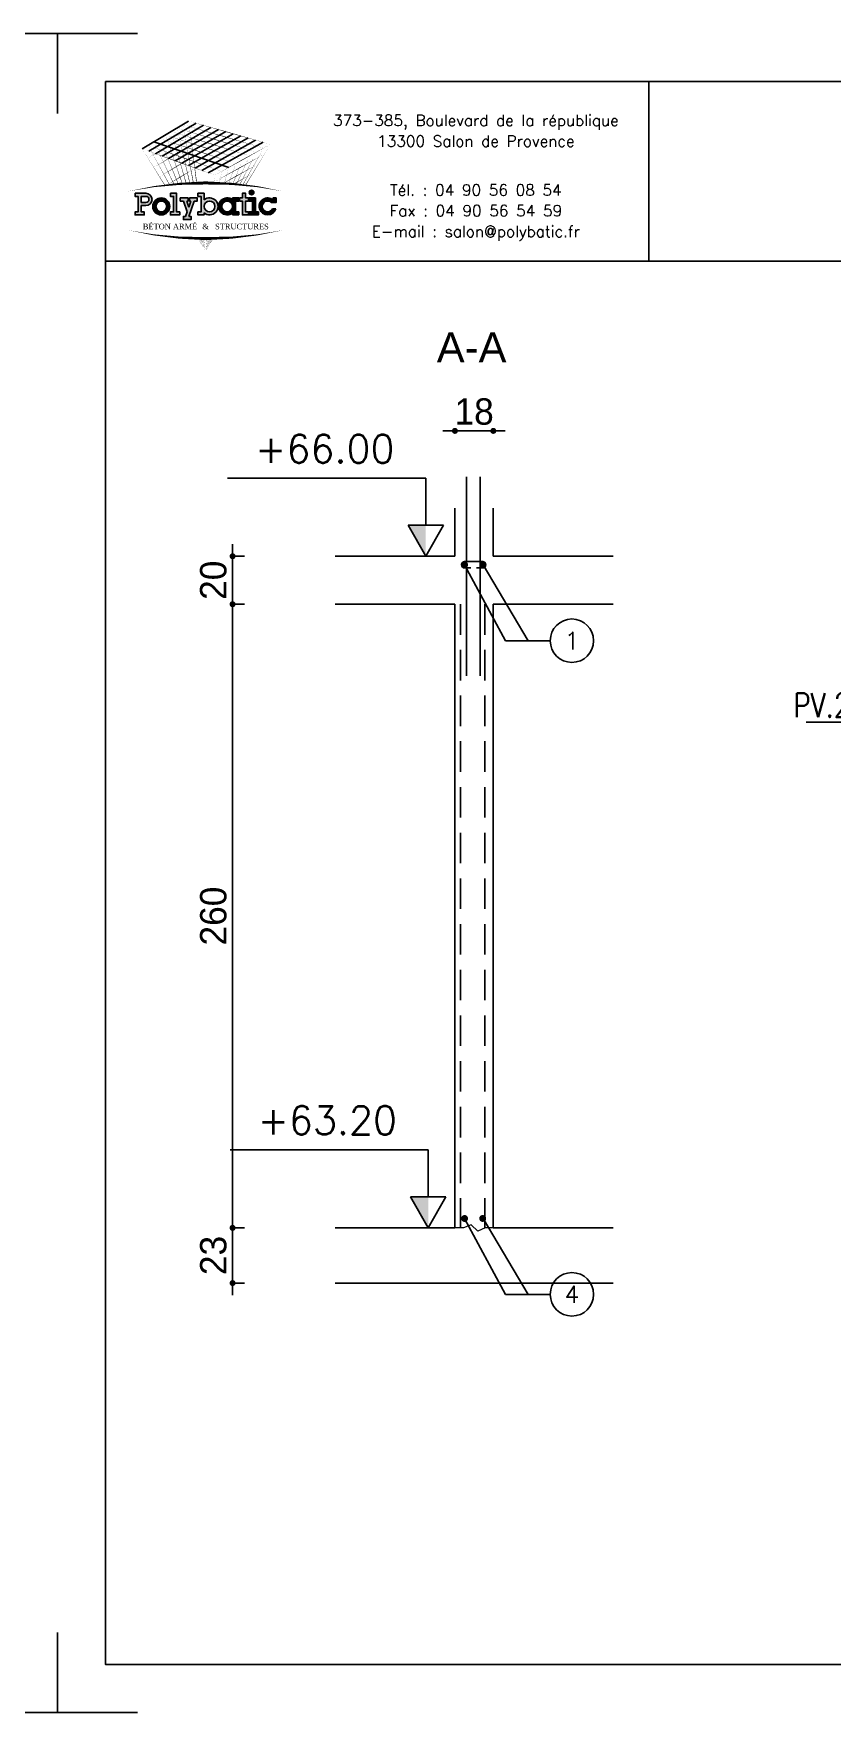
# Model space of a CAD drawing. Header units: metres. Extents: x -5618 to 118954, y -306 to 4637.
# Drawn here: x 85148 to 85481, y 894 to 1594 of the extents above; entities that cross this region are included whole.
import ezdxf
from ezdxf.enums import TextEntityAlignment as Align

# ---------------------------------------------------------------- set-up
doc = ezdxf.new("R2010")
doc.units = ezdxf.units.M
doc.linetypes.add('CACHEX2', pattern=[19.05, 12.7, -6.35])
for name, color, linetype in [('COTATION', 1, 'Continuous'), ('GO-FER-HA', 140, 'Continuous'), ('GO-TEXTE', 9, 'Continuous'), ('K_ENT_M_Building_V.76', 7, 'Continuous'), ('STR_COTATION', 1, 'Continuous'), ('STR_VOI-POT', 6, 'Continuous')]:
    doc.layers.add(name, color=color, linetype=linetype)
doc.layers.add('Kofragna_forma', color=7, linetype='Continuous', lineweight=70)
doc.styles.add('GrDimensions', font='simplex.shx')
doc.styles.add('POLYBATIC', font='TIMES.TTF')
doc.styles.add('schéma', font='simplex.shx')
doc.styles.add('TEXTE', font='romans.shx')
doc.styles.add('TEXTE TS', font='romans.shx', dxfattribs={"width": 0.7, "oblique": 15})
doc.styles.add('TEXTEBA', font='ARIAL.TTF')
doc.dimstyles.new('COUPE-20', dxfattribs={"dimscale": 0.5, "dimtxt": 22, "dimasz": 5, "dimexe": 0.05, "dimexo": 0, "dimgap": 5, "dimtad": 1, "dimdec": 0, "dimdsep": 46, "dimtxsty": 'Standard', "dimblk1": 'DOT', "dimblk2": 'DOT', "dimsah": 1, "dimcen": 0, "dimdle": 150, "dimclrd": 1, "dimclre": 1, "dimclrt": 7, "dimadec": 0, "dimazin": 0, "dimtfac": 1, "dimtdec": 0, "dimtix": 1, "dimtmove": 2, "dimatfit": 3, "dimldrblk": 'DOT', "dimfxl": 0, "dimtvp": 1, "dimtolj": 1, "dimtzin": 0, "dimarcsym": 0})

# ---------------------------------------------------------------- blocks, each defined once
blk = doc.blocks.new('A$C492E529B')
h = blk.add_hatch(color=256)
h.paths.add_polyline_path([(-1.983, 0.1), (-2.083, 0.1), (-2.083, 0.3), (-1.933, 0.3, 1), (-1.933, 0.7), (-2.283, 0.7), (-2.283, 0.6), (-2.183, 0.6), (-2.183, 0.1), (-2.283, 0.1), (-2.283, 0), (-1.983, 0)])
h.paths.add_polyline_path([(-2.083, 0.4), (-2.083, 0.6), (-1.933, 0.6, -1), (-1.933, 0.4)], flags=16)
h = blk.add_hatch(color=256)
h.paths.add_polyline_path([(-1.158, 0.275, 1), (-1.708, 0.275, 1)])
h.paths.add_polyline_path([(-1.608, 0.275, -1), (-1.258, 0.275, -1)], flags=16)
for color, points in [(256, [(-0.938, 0.7), (-1.138, 0.7), (-1.138, 0.6), (-1.038, 0.6), (-1.038, 0.1), (-1.138, 0.1), (-1.138, 0), (-0.838, 0), (-0.838, 0.1), (-0.938, 0.1)]), (256, [(-0.367, 0.45), (-0.268, 0.45), (-0.268, 0.55), (-0.523, 0.55), (-0.523, 0.45), (-0.473, 0.45), (-0.543, 0.253), (-0.612, 0.45), (-0.562, 0.45), (-0.562, 0.55), (-0.818, 0.55), (-0.818, 0.45), (-0.718, 0.45), (-0.595, 0.101), (-0.648, -0.05), (-0.718, -0.05), (-0.718, -0.15), (-0.468, -0.15), (-0.468, -0.05), (-0.543, -0.05)]), (256, [(1.393, 0.55), (1.292, 0.55), (1.292, 0.7), (1.193, 0.7), (1.193, 0.55), (1.093, 0.55), (1.093, 0.45), (1.193, 0.45), (1.193, 0), (1.393, 0), (1.393, 0.1), (1.292, 0.1), (1.292, 0.45), (1.393, 0.45)]), (140, [(1.413, 0.725, 1), (1.563, 0.725, 1)]), (256, [(1.613, 0.55), (1.413, 0.55), (1.413, 0.45), (1.513, 0.45), (1.513, 0.1), (1.413, 0.1), (1.413, 0), (1.712, 0), (1.712, 0.1), (1.613, 0.1)]), (256, [(2.13, 0.4), (2.283, 0.4), (2.283, 0.55), (2.183, 0.55), (2.183, 0.487, 3.359496), (2.272, 0.2), (2.166, 0.2, -3.125802)])]:
    blk.add_hatch(color=color).paths.add_polyline_path(points)
h = blk.add_hatch(color=256)
h.paths.add_polyline_path([(-0.047, 0.487), (-0.047, 0.7), (-0.248, 0.7), (-0.248, 0.6), (-0.147, 0.6), (-0.147, 0.1), (-0.248, 0.1), (-0.248, 0), (-0.047, 0), (-0.047, 0.063, 2.12132)])
h.paths.add_polyline_path([(-0.047, 0.275, -1), (0.303, 0.275, -1)], flags=16)
h = blk.add_hatch(color=256)
h.paths.add_polyline_path([(1.073, 0.1), (0.973, 0.1), (0.973, 0.45), (1.073, 0.45), (1.073, 0.55), (0.873, 0.55), (0.873, 0.487, 2.12132), (0.873, 0.063), (0.873, 0), (1.073, 0)])
h.paths.add_polyline_path([(0.523, 0.275, -1), (0.873, 0.275, -1)], flags=16)
for p, q in [((0.873, 0.55), (0.873, 0.487)), ((1.073, 0.55), (0.873, 0.55)), ((1.073, 0.45), (1.073, 0.55)), ((-0.595, 0.101), (-0.718, 0.45)), ((-0.648, -0.05), (-0.595, 0.101)), ((-0.543, 0.253), (-0.612, 0.45)), ((-0.543, -0.05), (-0.367, 0.45)), ((-0.543, 0.253), (-0.473, 0.45)), ((0.873, 0.063), (0.873, 0)), ((0.973, 0.1), (0.973, 0.45)), ((0.973, 0.45), (1.073, 0.45)), ((1.073, 0.1), (0.973, 0.1)), ((1.073, 0), (1.073, 0.1)), ((2.166, 0.2), (2.272, 0.2)), ((0.873, 0), (1.073, 0))]:
    blk.add_line(p, q)
for points in [[(-2.283, 0.7), (-1.933, 0.7)], [(-2.283, 0.7), (-2.283, 0.6), (-2.183, 0.6), (-2.183, 0.1), (-2.283, 0.1), (-2.283, 0), (-1.983, 0), (-1.983, 0.1), (-2.083, 0.1), (-2.083, 0.3), (-1.933, 0.3)], [(-2.083, 0.4), (-2.083, 0.6), (-1.933, 0.6)], [(-1.138, 0.7), (-0.938, 0.7), (-0.938, 0.1), (-0.838, 0.1), (-0.838, 0), (-1.138, 0), (-1.138, 0.1), (-1.038, 0.1), (-1.038, 0.6), (-1.138, 0.6), (-1.138, 0.7)], [(-0.818, 0.55), (-0.562, 0.55)], [(-0.818, 0.55), (-0.818, 0.45), (-0.718, 0.45)], [(-0.612, 0.45), (-0.562, 0.45), (-0.562, 0.55)], [(-0.523, 0.55), (-0.268, 0.55), (-0.268, 0.45), (-0.367, 0.45)], [(-0.473, 0.45), (-0.523, 0.45), (-0.523, 0.55)], [(-0.248, 0.7), (-0.248, 0.6), (-0.147, 0.6), (-0.147, 0.1), (-0.248, 0.1), (-0.248, 0), (-0.047, 0), (-0.047, 0.063)], [(-0.047, 0.487), (-0.047, 0.7), (-0.248, 0.7)], [(1.093, 0.55), (1.193, 0.55), (1.193, 0.7), (1.292, 0.7), (1.292, 0.55), (1.393, 0.55), (1.393, 0.45), (1.292, 0.45), (1.292, 0.1), (1.393, 0.1), (1.393, 0), (1.193, 0), (1.193, 0.45), (1.093, 0.45)], [(1.093, 0.45), (1.093, 0.55)], [(1.413, 0.45), (1.413, 0.55), (1.613, 0.55), (1.613, 0.1), (1.712, 0.1), (1.712, 0), (1.413, 0), (1.413, 0.1), (1.513, 0.1), (1.513, 0.45), (1.413, 0.45)], [(2.183, 0.487), (2.183, 0.55), (2.283, 0.55), (2.283, 0.4), (2.13, 0.4)], [(-2.083, 0.4), (-1.933, 0.4)], [(-0.648, -0.05), (-0.718, -0.05), (-0.718, -0.15), (-0.468, -0.15), (-0.468, -0.05), (-0.543, -0.05)]]:
    blk.add_lwpolyline(points)
for centre, radius in [((-1.433, 0.275), 0.275), ((-1.433, 0.275), 0.175), ((0.128, 0.275), 0.175), ((0.698, 0.275), 0.175)]:
    blk.add_circle(centre, radius)
at = {"color": 140}
blk.add_circle((1.488, 0.725), 0.075, dxfattribs=at)
for centre, radius, start, end in [((-1.933, 0.5), 0.2, 270, 90), ((-1.933, 0.5), 0.1, 270, 90), ((0.128, 0.275), 0.275, 230.4788, 129.5212), ((0.698, 0.275), 0.275, 50.4788, 309.5212), ((2.008, 0.275), 0.275, 50.4788, 344.1734), ((2.008, 0.275), 0.175, 45.5847, 334.6231)]:
    blk.add_arc(centre, radius, start, end)
blk = doc.blocks.new('POLYBATIC')
at = {"color": 140}
for p, q in [((-0.43, 3.281), (-1.602, 2.578)), ((-1.435, 2.518), (-0.241, 3.228)), ((-1.268, 2.457), (-0.053, 3.175)), ((0.135, 3.121), (-1.101, 2.397)), ((-0.934, 2.337), (0.323, 3.068)), ((-0.767, 2.276), (0.511, 3.015)), ((-1.309, 2.754), (0.586, 2.109)), ((0.7, 2.962), (-0.6, 2.216)), ((-0.433, 2.156), (0.888, 2.908)), ((1.076, 2.855), (-0.266, 2.095)), ((-0.099, 2.035), (1.264, 2.802)), ((1.452, 2.749), (0.067, 1.974))]:
    blk.add_line(p, q, dxfattribs=at)
for points in [[(-1.016, 2.93, 0.0156, 0, 0), (-0.43, 3.281, 0, 0, 0)], [(-0.391, 2.983, 0, 0.0156, 0), (-0.923, 2.663, 0, 0, 0)], [(0.122, 2.71, 0.0156, 0, 0), (-0.869, 3.018, 0, 0, 0)], [(-0.491, 1.706, 0.0136, 0, 0), (-0.869, 3.018, 0, 0, 0)], [(-0.838, 2.873, 0.0156, 0, 0), (-0.241, 3.228, 0, 0, 0)], [(0.283, 2.803, 0.0156, 0, 0), (-0.723, 3.105, 0, 0, 0)], [(-0.398, 1.71, 0.014, 0, 0), (-0.723, 3.105, 0, 0, 0)], [(-0.661, 2.816, 0.0156, 0, 0), (-0.053, 3.175, 0, 0, 0)], [(0.444, 2.896, 0.0156, 0, 0), (-0.576, 3.193, 0, 0, 0)], [(-0.309, 1.714, 0.0145, 0, 0), (-0.576, 3.193, 0, 0, 0)], [(-0.483, 2.759, 0.0156, 0, 0), (0.135, 3.121, 0, 0, 0)], [(0.605, 2.988, 0.0156, 0, 0), (-0.43, 3.281, 0, 0, 0)], [(-0.225, 1.716, 0.0149, 0, 0), (-0.43, 3.281, 0, 0, 0)], [(-0.305, 2.702, 0.0156, 0, 0), (0.323, 3.068, 0, 0, 0)], [(-0.128, 2.646, 0.0156, 0, 0), (0.511, 3.015, 0, 0, 0)], [(1.641, 2.695, 0, 0.0156, 0), (0.605, 2.988, 0, 0, 0)], [(-1.602, 2.578, 0, 0.0156, 0), (-1.016, 2.93, 0, 0, 0)], [(-0.684, 2.246, 0.0156, 0, 0), (-1.602, 2.578, 0, 0, 0)], [(-1.031, 1.66, 0.0111, 0, 0), (-1.602, 2.578, 0, 0, 0)], [(-1.456, 2.344, 0, 0.0156, 0), (-0.923, 2.663, 0, 0, 0)], [(-0.522, 2.339, 0.0156, 0, 0), (-1.455, 2.666, 0, 0, 0)], [(-0.913, 1.673, 0.0116, 0, 0), (-1.455, 2.666, 0, 0, 0)], [(-1.435, 2.518, 0, 0.0156, 0), (-0.838, 2.873, 0, 0, 0)], [(-0.361, 2.432, 0.0156, 0, 0), (-1.309, 2.754, 0, 0, 0)], [(-0.8, 1.684, 0.0121, 0, 0), (-1.309, 2.754, 0, 0, 0)], [(-1.268, 2.457, 0, 0.0156, 0), (-0.661, 2.816, 0, 0, 0)], [(-0.2, 2.524, 0.0156, 0, 0), (-1.162, 2.842, 0, 0, 0)], [(-0.692, 1.693, 0.0126, 0, 0), (-1.162, 2.842, 0, 0, 0)], [(-1.101, 2.397, 0, 0.0156, 0), (-0.483, 2.759, 0, 0, 0)], [(-0.039, 2.617, 0.0156, 0, 0), (-1.016, 2.93, 0, 0, 0)], [(-0.589, 1.7, 0.0131, 0, 0), (-1.016, 2.93, 0, 0, 0)], [(-0.934, 2.337, 0, 0.0156, 0), (-0.305, 2.702, 0, 0, 0)], [(-0.352, 2.685, 0, 0.0156, 0), (-0.831, 2.397, 0, 0, 0)], [(-0.767, 2.276, 0, 0.0156, 0), (-0.128, 2.646, 0, 0, 0)], [(-0.6, 2.216, 0, 0.0156, 0), (0.05, 2.589, 0, 0, 0)], [(0.937, 2.305, 0, 0.0156, 0), (-0.039, 2.617, 0, 0, 0)], [(0.05, 2.589, 0.0156, 0, 0), (0.7, 2.962, 0, 0, 0)], [(1.113, 2.402, 0, 0.0156, 0), (0.122, 2.71, 0, 0, 0)], [(0.227, 2.532, 0.0156, 0, 0), (0.888, 2.908, 0, 0, 0)], [(1.289, 2.5, 0, 0.0156, 0), (0.283, 2.803, 0, 0, 0)], [(0.405, 2.475, 0.0156, 0, 0), (1.076, 2.855, 0, 0, 0)], [(1.465, 2.598, 0, 0.0156, 0), (0.444, 2.896, 0, 0, 0)], [(0.582, 2.418, 0.0156, 0, 0), (1.264, 2.802, 0, 0, 0)], [(0.76, 2.362, 0.0156, 0, 0), (1.452, 2.749, 0, 0, 0)], [(0.937, 2.305, 0.0156, 0, 0), (1.641, 2.695, 0, 0, 0)], [(0.942, 1.67, 0.0112, 0, 0), (1.465, 2.598, 0, 0, 0)], [(1.012, 1.663, 0.012, 0, 0), (1.641, 2.695, 0, 0, 0)], [(-1.31, 2.109, 0, 0.0156, 0), (-0.831, 2.397, 0, 0, 0)], [(-1.165, 1.875, 0, 0.0156, 0), (-0.739, 2.131, 0, 0, 0)], [(-0.312, 2.386, 0, 0.0156, 0), (-0.739, 2.131, 0, 0, 0)], [(0.234, 1.914, 0, 0.0156, 0), (-0.684, 2.246, 0, 0, 0)], [(0.41, 2.012, 0, 0.0156, 0), (-0.522, 2.339, 0, 0, 0)], [(-0.433, 2.156, 0, 0.0156, 0), (0.227, 2.532, 0, 0, 0)], [(0.586, 2.109, 0, 0.0156, 0), (-0.361, 2.432, 0, 0, 0)], [(-0.266, 2.095, 0, 0.0156, 0), (0.405, 2.475, 0, 0, 0)], [(0.762, 2.207, 0, 0.0156, 0), (-0.2, 2.524, 0, 0, 0)], [(-0.099, 2.035, 0, 0.0156, 0), (0.582, 2.418, 0, 0, 0)], [(0.067, 1.974, 0, 0.0156, 0), (0.76, 2.362, 0, 0, 0)], [(0.234, 1.914, 0, 0.0156, 0), (0.937, 2.305, 0, 0, 0)], [(0.587, 1.7, 0.00718, 0, 0), (0.762, 2.207, 0, 0, 0)], [(0.689, 1.693, 0.0083, 0, 0), (0.937, 2.305, 0, 0, 0)], [(0.765, 1.884, 0.0156, 0, 0), (1.342, 2.205, 0, 0, 0)], [(0.781, 1.685, 0.00933, 0, 0), (1.113, 2.402, 0, 0, 0)], [(0.852, 2.095, 0.0156, 0, 0), (1.491, 2.45, 0, 0, 0)], [(0.865, 1.678, 0.0103, 0, 0), (1.289, 2.5, 0, 0, 0)], [(-1.953, 1.508, 0, 0.0781, -0.053843), (0, 1.719, 0, 0, 0)], [(-1.019, 1.641, 0, 0.0156, 0), (-0.646, 1.864, 0, 0, 0)], [(-0.273, 2.088, 0, 0.0156, 0), (-0.646, 1.864, 0, 0, 0)], [(-0.234, 1.79, 0, 0.00638, 0), (-0.365, 1.711, 0, 0.00638, 0)], [(1.953, 1.508, 0, 0.0781, 0.053843), (0, 1.719, 0, 0, 0)], [(0.213, 1.74, 0, 0.0156, 0), (0.852, 2.095, 0, 0, 0)], [(0.21, 1.716, 0.00323, 0, 0), (0.234, 1.914, 0, 0, 0)], [(0.349, 1.712, 0.00465, 0, 0), (0.41, 2.012, 0, 0, 0)], [(0.447, 1.708, 0.00693, 0.0156, 0), (0.767, 1.886, 0, 0, 0)], [(0.474, 1.706, 0.00597, 0, 0), (0.586, 2.109, 0, 0, 0)], [(0.68, 1.675, 0.0156, 0, 0), (1.193, 1.96, 0, 0, 0)], [(0.96, 1.668, 0.00293, 0, 0), (1.044, 1.715, 0, 0, 0)], [(-1.953, 0.523, 0, 0.0781, 0.053843), (0, 0.312, 0, 0, 0)], [(1.953, 0.523, 0, 0.0781, -0.053843), (0, 0.312, 0, 0, 0)], [(0, 0, 0, 0.00381, 0), (-0.195, 0.315, 0, 0.00381, 0)], [(0, 0, 0, 0.00368, 0), (-0.171, 0.314, 0, 0.00368, 0)], [(0, 0, 0, 0.00356, 0), (-0.149, 0.314, 0, 0.00356, 0)], [(0, 0, 0, 0.00345, 0), (-0.128, 0.313, 0, 0.00345, 0)], [(0, 0, 0, 0.00334, 0), (-0.109, 0.313, 0, 0.00334, 0)], [(0, 0, 0, 0.00324, 0), (-0.09, 0.313, 0, 0.00324, 0)], [(0, 0, 0, 0.00315, 0), (-0.073, 0.313, 0, 0.00315, 0)], [(0, 0, 0, 0.00306, 0), (-0.056, 0.313, 0, 0.00306, 0)], [(0, 0, 0, 0.00306, 0), (-0.056, 0.313, 0, 0.00306, 0)], [(0, 0, 0, 0.00298, 0), (-0.041, 0.313, 0, 0.00298, 0)], [(0, 0, 0, 0.0051, 0), (0.038, 0.313, 0, 0.0051, 0)], [(0, 0, 0, 0.00425, 0), (0.127, 0.313, 0, 0.00425, 0)], [(0, 0, 0, 0.00408, 0), (0.145, 0.314, 0, 0.00408, 0)], [(0, 0, 0, 0.00392, 0), (0.162, 0.314, 0, 0.00392, 0)], [(0, 0, 0, 0.00378, 0), (0.177, 0.314, 0, 0.00378, 0)], [(0, 0, 0, 0.00365, 0), (0.191, 0.315, 0, 0.00365, 0)], [(0, 0, 0, 0.00486, 0), (0.064, 0.313, 0, 0.00486, 0)], [(0, 0, 0, 0.00464, 0), (0.087, 0.313, 0, 0.00464, 0)], [(0, 0, 0, 0.00443, 0), (0.108, 0.313, 0, 0.00443, 0)]]:
    blk.add_lwpolyline(points, format="xyseb", dxfattribs=at)
at = {"color": 5, "xscale": 0.78125, "yscale": 0.78125, "zscale": 0.78125}
blk.add_blockref('A$C492E529B', (0, 0.91), dxfattribs=at)
at = {"lineweight": 60, "style": 'POLYBATIC'}
for s, p in [('BÉTON ARMÉ', (-1.587, 0.547)), ('STRUCTURES', (0.24, 0.547))]:
    blk.add_text(s, height=0.1406, dxfattribs=at).set_placement(p)
at = {"color": 140, "style": 'POLYBATIC'}
blk.add_text('&', height=0.141, dxfattribs=at).set_placement((0, 0.547), align=Align.CENTER)
blk = doc.blocks.new('ime')
at = {"layer": 'COTATION', "const_width": 2.5}
blk.add_lwpolyline([(1.25, 0, -1), (-1.25, 0, -1)], format="xyb", close=True, dxfattribs=at)
at = {"layer": 'COTATION'}
blk.add_lwpolyline([(41.09, 0), (0, 0)], dxfattribs=at)
at = {"layer": 'COTATION', "color": 7, "style": 'TEXTE TS', "width": 0.8}
blk.add_attdef('NAME', (9.08, 2), '', height=10, dxfattribs=at)
blk = doc.blocks.new('_DOT')
at = {"color": 0, "linetype": 'ByBlock'}
blk.add_line((-0.5, 0), (-1, 0), dxfattribs=at)
at = {"color": 0, "linetype": 'ByBlock', "const_width": 0.5}
blk.add_lwpolyline([(-0.25, 0, 1), (0.25, 0, 1)], format="xyb", close=True, dxfattribs=at)
blk = doc.blocks.new('*D1215')
at = {"layer": 'COTATION', "color": 1, "lineweight": -2, "ltscale": 4.5}
for p, q in [((85230.78, 1098.29), (85230.78, 1100.79)), ((85235.78, 1095.79), (85230.75, 1095.79)), ((85230.78, 1072.79), (85230.78, 1095.79)), ((85235.78, 1072.79), (85230.75, 1072.79)), ((85230.78, 1070.29), (85230.78, 1067.79))]:
    blk.add_line(p, q, dxfattribs=at)
at = {"layer": 'DEFPOINTS', "color": 0, "lineweight": -3, "ltscale": 4.5}
for p in [(85230.78, 1095.79), (85273.55, 1095.79), (85273.55, 1072.79)]:
    blk.add_point(p, dxfattribs=at)
at = {"layer": 'COTATION', "color": 1, "lineweight": -2, "ltscale": 4.5, "xscale": 2.5, "yscale": 2.5, "zscale": 2.5}
for p, rotation in [((85230.78, 1095.79), 270), ((85230.78, 1072.79), 90)]:
    blk.add_blockref('_DOT', p, dxfattribs=dict(at, rotation=rotation))
at = {"layer": 'COTATION', "color": 7, "lineweight": -3, "ltscale": 4.5, "insert": (85222.78, 1084.29), "char_height": 11, "attachment_point": 5, "rotation": 90}
blk.add_mtext('\\A1;23', dxfattribs=at)
blk = doc.blocks.new('*D1216')
at = {"layer": 'COTATION', "color": 1, "lineweight": -2, "ltscale": 4.5}
for p, q in [((85235.78, 1355.79), (85230.75, 1355.79)), ((85230.78, 1098.29), (85230.78, 1353.29)), ((85235.78, 1095.79), (85230.75, 1095.79))]:
    blk.add_line(p, q, dxfattribs=at)
at = {"layer": 'DEFPOINTS', "color": 0, "lineweight": -3, "ltscale": 4.5}
for p in [(85230.78, 1355.79), (85273.55, 1355.79), (85273.55, 1095.79)]:
    blk.add_point(p, dxfattribs=at)
at = {"layer": 'COTATION', "color": 1, "lineweight": -2, "ltscale": 4.5, "xscale": 2.5, "yscale": 2.5, "zscale": 2.5}
for p, rotation in [((85230.78, 1355.79), 90), ((85230.78, 1095.79), 270)]:
    blk.add_blockref('_DOT', p, dxfattribs=dict(at, rotation=rotation))
at = {"layer": 'COTATION', "color": 7, "lineweight": -3, "ltscale": 4.5, "insert": (85222.78, 1225.79), "char_height": 11, "attachment_point": 5, "rotation": 90}
blk.add_mtext('\\A1;260', dxfattribs=at)
blk = doc.blocks.new('*D1217')
at = {"layer": 'COTATION', "color": 1, "lineweight": -2, "ltscale": 4.5}
for p, q in [((85230.78, 1378.29), (85230.78, 1380.79)), ((85235.78, 1375.79), (85230.75, 1375.79)), ((85230.78, 1355.79), (85230.78, 1375.79)), ((85235.78, 1355.79), (85230.75, 1355.79)), ((85230.78, 1353.29), (85230.78, 1350.79))]:
    blk.add_line(p, q, dxfattribs=at)
at = {"layer": 'DEFPOINTS', "color": 0, "lineweight": -3, "ltscale": 4.5}
for p in [(85230.78, 1375.79), (85273.55, 1375.79), (85273.55, 1355.79)]:
    blk.add_point(p, dxfattribs=at)
at = {"layer": 'COTATION', "color": 1, "lineweight": -2, "ltscale": 4.5, "xscale": 2.5, "yscale": 2.5, "zscale": 2.5}
for p, rotation in [((85230.78, 1375.79), 270), ((85230.78, 1355.79), 90)]:
    blk.add_blockref('_DOT', p, dxfattribs=dict(at, rotation=rotation))
at = {"layer": 'COTATION', "color": 7, "lineweight": -3, "ltscale": 4.5, "insert": (85222.78, 1365.79), "char_height": 11, "attachment_point": 5, "rotation": 90}
blk.add_mtext('\\A1;20', dxfattribs=at)
blk = doc.blocks.new('*D1218')
at = {"layer": 'DEFPOINTS', "color": 0, "lineweight": -3, "ltscale": 4.5}
for p in [(85323.55, 1428.07), (85323.55, 1395.79, 187.69), (85339.55, 1395.79, 187.69)]:
    blk.add_point(p, dxfattribs=at)
at = {"layer": 'STR_COTATION', "color": 1, "lineweight": -2, "ltscale": 4.5}
for p, q in [((85321.05, 1428.07), (85318.55, 1428.07)), ((85323.55, 1428.08), (85323.55, 1428.09)), ((85339.55, 1428.07), (85323.55, 1428.07)), ((85339.55, 1428.08), (85339.55, 1428.09)), ((85342.05, 1428.07), (85344.55, 1428.07))]:
    blk.add_line(p, q, dxfattribs=at)
at = {"layer": 'STR_COTATION', "color": 1, "lineweight": -2, "ltscale": 4.5, "xscale": 2.5, "yscale": 2.5, "zscale": 2.5}
blk.add_blockref('_DOT', (85323.55, 1428.07), dxfattribs=at)
at = {"layer": 'STR_COTATION', "color": 1, "lineweight": -2, "ltscale": 4.5, "xscale": 2.5, "yscale": 2.5, "zscale": 2.5, "rotation": 180}
blk.add_blockref('_DOT', (85339.55, 1428.07), dxfattribs=at)
at = {"layer": 'STR_COTATION', "color": 7, "lineweight": -3, "ltscale": 4.5, "insert": (85331.55, 1436.07), "char_height": 11, "attachment_point": 5}
blk.add_mtext('\\A1;18', dxfattribs=at)

msp = doc.modelspace()

# ---------------------------------------------------------------- linework, layer by layer
at = {"color": 7, "linetype": 'Continuous', "lineweight": -3}
for p, q in [((85318.72, 1388.79, 187.69), (85303.97, 1388.79, 187.69)), ((85311.35, 1375.79, 187.69), (85303.97, 1388.79, 187.69)), ((85318.72, 1388.79, 187.69), (85303.97, 1388.79, 187.69)), ((85311.35, 1375.79, 187.69), (85303.97, 1388.79, 187.69)), ((85311.35, 1375.79, 187.69), (85318.72, 1388.79, 187.69)), ((85311.35, 1375.79, 187.69), (85318.72, 1388.79, 187.69)), ((85319.78, 1108.79, 187.69), (85305.03, 1108.79, 187.69)), ((85312.4, 1095.79, 187.69), (85305.03, 1108.79, 187.69)), ((85319.78, 1108.79, 187.69), (85305.03, 1108.79, 187.69)), ((85312.4, 1095.79, 187.69), (85305.03, 1108.79, 187.69)), ((85312.4, 1095.79, 187.69), (85319.78, 1108.79, 187.69)), ((85312.4, 1095.79, 187.69), (85319.78, 1108.79, 187.69))]:
    msp.add_line(p, q, dxfattribs=at)
for points in [[(85124.42, 1593.71), (85157.75, 1593.71), (85157.75, 1560.38)], [(85157.75, 1560.38), (85157.75, 1593.71), (85191.08, 1593.71)], [(85404.39, 1573.71), (85404.39, 1498.77)], [(86127.65, 1498.77), (85177.75, 1498.77)], [(85157.75, 927.11), (85157.75, 893.78), (85124.42, 893.78)], [(85157.75, 927.11), (85157.75, 893.78), (85191.08, 893.78)]]:
    msp.add_lwpolyline(points)
msp.add_lwpolyline([(85177.75, 1573.71), (85177.75, 913.78), (86127.65, 913.78), (86127.65, 1573.71)], close=True)
at = {"lineweight": 18, "elevation": 187.69}
msp.add_lwpolyline([(85339.55, 1095.79), (85336.08, 1095.79), (85333.06, 1094.36), (85330.31, 1097.13), (85327.15, 1095.79), (85323.55, 1095.79)], dxfattribs=at)
at = {"color": 7, "linetype": 'Continuous', "lineweight": -3}
for points in [[(85303.97, 1388.79, 187.69), (85311.35, 1375.79, 187.69), (85311.35, 1388.76, 187.69)], [(85303.97, 1388.79, 187.69), (85311.35, 1375.79, 187.69), (85311.35, 1388.76, 187.69)], [(85305.03, 1108.79, 187.69), (85312.4, 1095.79, 187.69), (85312.4, 1108.75, 187.69)], [(85305.03, 1108.79, 187.69), (85312.4, 1095.79, 187.69), (85312.4, 1108.75, 187.69)]]:
    msp.add_solid(points, dxfattribs=at)
at = {"layer": 'GO-FER-HA', "elevation": 93.84}
for points in [[(85327.56, 1372.22), (85344.7, 1340.59), (85363.29, 1340.59)], [(85335.26, 1372.22), (85354.04, 1340.59), (85363.29, 1340.59)], [(85327.56, 1099.71), (85344.7, 1068.08), (85363.29, 1068.08)], [(85335.26, 1099.71), (85354.04, 1068.08), (85363.29, 1068.08)]]:
    msp.add_lwpolyline(points, dxfattribs=at)
at = {"layer": 'GO-FER-HA'}
for centre in [(85372.35, 1340.59, 93.84), (85372.35, 1068.08, 93.84)]:
    msp.add_circle(centre, 9.06, dxfattribs=at)
at = {"layer": 'K_ENT_M_Building_V.76', "color": 30, "linetype": 'Continuous', "lineweight": -3}
for p, q in [((85304.85, 1408.29, 187.69), (85228.7, 1408.29, 187.69)), ((85304.85, 1408.29, 187.69), (85228.7, 1408.29, 187.69)), ((85311.35, 1408.29, 187.69), (85304.85, 1408.29, 187.69)), ((85311.35, 1408.29, 187.69), (85304.85, 1408.29, 187.69)), ((85311.35, 1388.79, 187.69), (85311.35, 1408.29, 187.69)), ((85311.35, 1388.79, 187.69), (85311.35, 1408.29, 187.69)), ((85305.9, 1128.29, 187.69), (85229.76, 1128.29, 187.69)), ((85305.9, 1128.29, 187.69), (85229.76, 1128.29, 187.69)), ((85312.4, 1128.29, 187.69), (85305.9, 1128.29, 187.69)), ((85312.4, 1128.29, 187.69), (85305.9, 1128.29, 187.69)), ((85312.4, 1108.79, 187.69), (85312.4, 1128.29, 187.69)), ((85312.4, 1108.79, 187.69), (85312.4, 1128.29, 187.69))]:
    msp.add_line(p, q, dxfattribs=at)
at = {"layer": 'Kofragna_forma', "color": 4, "lineweight": -3}
for p, q in [((85323.55, 1375.79, 187.69), (85323.55, 1395.79, 187.69)), ((85339.55, 1395.79, 187.69), (85339.55, 1375.79, 187.69)), ((85273.55, 1375.79, 187.69), (85323.55, 1375.79, 187.69)), ((85339.55, 1375.79, 281.53), (85389.55, 1375.79, 281.53)), ((85323.55, 1355.79, 187.69), (85273.55, 1355.79, 187.69)), ((85323.55, 1095.79, 187.69), (85323.55, 1355.79, 187.69)), ((85339.55, 1355.79, 187.69), (85339.55, 1095.79, 187.69)), ((85389.55, 1355.79, 281.53), (85339.55, 1355.79, 281.53)), ((85323.55, 1095.79, 187.69), (85273.55, 1095.79, 187.69)), ((85339.55, 1095.79, 187.69), (85389.55, 1095.79, 187.69)), ((85340.55, 1072.79, 187.69), (85273.55, 1072.79, 187.69)), ((85340.55, 1072.79, 187.69), (85389.55, 1072.79, 187.69))]:
    msp.add_line(p, q, dxfattribs=at)
at = {"layer": 'STR_VOI-POT', "color": 3}
for p, q in [((85328.39, 1408.96, 281.53), (85328.39, 1325.96, 281.53)), ((85334.11, 1408.96, 281.53), (85334.11, 1325.96, 281.53))]:
    msp.add_line(p, q, dxfattribs=at)
at = {"layer": 'STR_VOI-POT', "const_width": 1.44, "elevation": 93.84}
for points in [[(85326.84, 1372.22, -1), (85328.28, 1372.22, -1)], [(85334.39, 1372.22, -1), (85335.83, 1372.22, -1)], [(85326.84, 1099.71, -1), (85328.28, 1099.71, -1)], [(85334.39, 1099.71, -1), (85335.83, 1099.71, -1)]]:
    msp.add_lwpolyline(points, format="xyb", close=True, dxfattribs=at)
at = {"layer": 'STR_VOI-POT', "elevation": 93.84}
msp.add_lwpolyline([(85330.17, 1370.92), (85327.56, 1370.92, -0.414214), (85326.25, 1372.22), (85326.25, 1372.31, -0.414214), (85327.56, 1373.62), (85335.11, 1373.62, -0.431995), (85336.42, 1372.22), (85336.42, 1372.22, -0.414214), (85335.11, 1370.92), (85332.49, 1370.92)], format="xyb", dxfattribs=at)
at = {"layer": 'STR_VOI-POT', "color": 1, "linetype": 'CACHEX2', "elevation": 281.53}
for points in [[(85325.8, 1355.79), (85325.8, 1095.79)], [(85336.06, 1355.79), (85336.06, 1095.79)]]:
    msp.add_lwpolyline(points, dxfattribs=at)

# ---------------------------------------------------------------- block references
at = {"xscale": 16.49835000000894, "yscale": 16.49834999989253, "zscale": 16.49835000000003}
msp.add_blockref('POLYBATIC', (85219.52, 1503.09), dxfattribs=at)
at = {"layer": 'COTATION'}
ref = msp.add_blockref('ime', (85511.19, 1306.69, 281.53), dxfattribs=dict(at, xscale=-1))
ref.add_attrib('NAME', 'PV.210', (85464.78, 1308.69, 281.53), dxfattribs={"color": 7, "height": 10, "style": 'TEXTE TS', "width": 0.8})

# ---------------------------------------------------------------- texts
at = {"style": 'schéma'}
for s, p in [('373-385, Boulevard de la république', (85332.27, 1555.18)), ('13300 Salon de Provence', (85332.27, 1546.55)), ('Tél. : 04 90 56 08 54', (85332.27, 1526.16)), ('Fax : 04 90 56 54 59', (85332.27, 1517.53)), ('E-mail : salon@polybatic.fr', (85332.27, 1508.9))]:
    msp.add_text(s, height=4.6662, dxfattribs=at).set_placement(p, align=Align.CENTER)
at = {"layer": 'GO-FER-HA', "style": 'TEXTE'}
for s, p in [('1', (85372.35, 1340.59, 93.84)), ('4', (85372.35, 1068.08, 93.84))]:
    msp.add_text(s, height=7.2, dxfattribs=at).set_placement(p, align=Align.MIDDLE_CENTER)
at = {"layer": 'GO-TEXTE', "style": 'TEXTEBA'}
msp.add_text('A-A', height=12.497, dxfattribs=at).set_placement((85315.95, 1456.62, 187.69))
at = {"layer": 'K_ENT_M_Building_V.76', "color": 0, "linetype": 'Continuous', "lineweight": -3, "char_height": 11.7, "attachment_point": 9, "style": 'GrDimensions'}
for s, insert in [('+66.00', (85298.35, 1414.79, 187.69)), ('\\A1;+63.20', (85299.4, 1134.79, 187.69))]:
    msp.add_mtext(s, dxfattribs=dict(at, insert=insert))

# ---------------------------------------------------------------- dimensions: what is measured, and where the dimension line sits
at = {"layer": 'COTATION', "lineweight": -3, "ltscale": 4.5}
for base, p1, p2, picture, middle in [((85230.78, 1375.79, 93.84), (85273.55, 1355.79, 93.84), (85273.55, 1375.79, 93.84), '*D1217', (85222.78, 1365.79, 93.84)), ((85230.78, 1355.79, 93.84), (85273.55, 1095.79, 93.84), (85273.55, 1355.79, 93.84), '*D1216', (85222.78, 1225.79, 93.84)), ((85230.78, 1095.79, 93.84), (85273.55, 1072.79, 93.84), (85273.55, 1095.79, 93.84), '*D1215', (85222.78, 1084.29, 93.84))]:
    dim = msp.add_linear_dim(base=base, p1=p1, p2=p2, angle=90, dimstyle='COUPE-20', dxfattribs=at)
    dim.commit()
    dim.dimension.update_dxf_attribs({"geometry": picture, "text_midpoint": middle})
at = {"layer": 'STR_COTATION', "lineweight": -3, "ltscale": 4.5}
dim = msp.add_linear_dim(base=(85323.55, 1428.07), p1=(85339.55, 1395.79, 187.69), p2=(85323.55, 1395.79, 187.69), angle=180, text='18', dimstyle='COUPE-20', override={"dimfxl": 0.1}, dxfattribs=at)
dim.commit()
dim.dimension.update_dxf_attribs({"geometry": '*D1218', "text_midpoint": (85331.55, 1436.07)})

doc.saveas('drawing.dxf')
